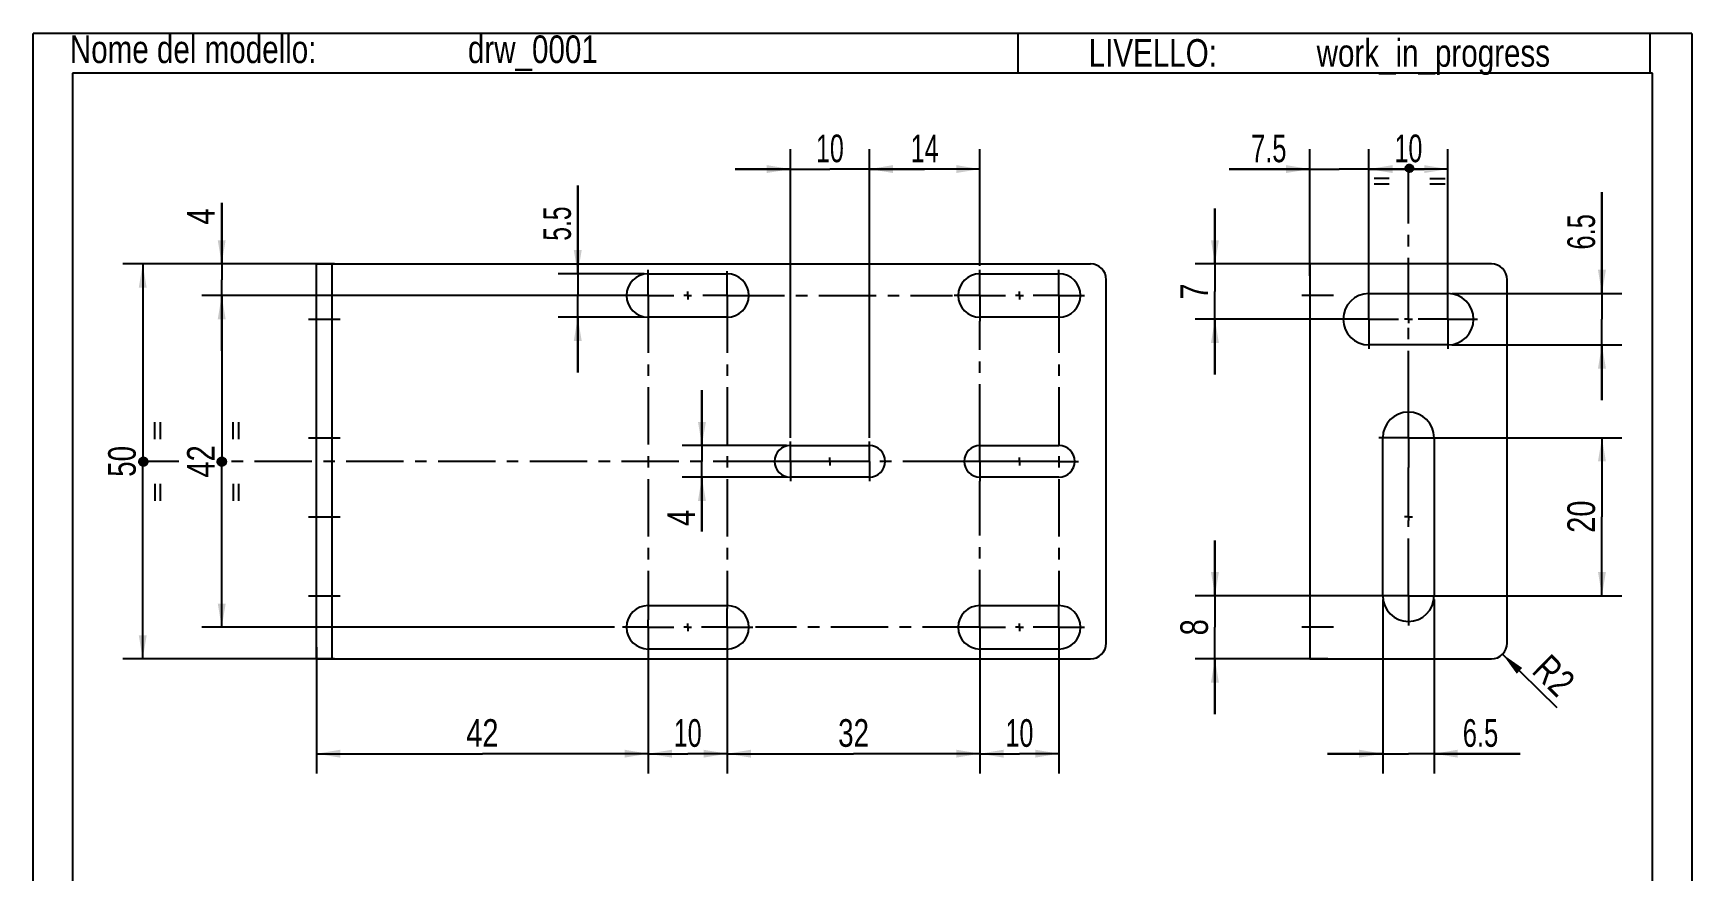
# Model space of a CAD drawing. Header units: millimetres. Extents: x 0 to 210, y 0 to 297.
# Drawn here: x 0 to 210, y 191 to 297 of the extents above; entities that cross this region are included whole.
import ezdxf
from ezdxf.enums import TextEntityAlignment as Align

# ---------------------------------------------------------------- set-up
doc = ezdxf.new("R2010")
doc.units = ezdxf.units.MM
doc.header["$LTSCALE"] = 19.36
doc.linetypes.add('CENTER', pattern=[0.6, 0.375, -0.075, 0.075, -0.075])
doc.layers.get('0').update_dxf_attribs({"linetype": 'CONTINUOUS'})
for name, color, linetype in [('02___PRT_ALL_AXES', 7, 'CONTINUOUS'), ('1__DRAFT_DIMS', 7, 'CONTINUOUS'), ('2_ALL_NOTES', 7, 'CONTINUOUS'), ('3_ALL_SYMBOLS', 7, 'CONTINUOUS')]:
    doc.layers.add(name, color=color, linetype=linetype)
doc.styles.get("Standard").update_dxf_attribs({"font": 'txt', "width": 0.8})
doc.styles.add('TEXTSTYLE_4', font='txt', dxfattribs={"width": 0.8})
doc.dimstyles.new('DIMSTYLE_1', dxfattribs={"dimtxt": 3.5, "dimasz": 3, "dimexe": 2.5, "dimexo": 0.5, "dimgap": 0.875, "dimtad": 1, "dimdec": 3, "dimdsep": 46, "dimtxsty": 'STANDARD', "dimblk": '_FILLED', "dimblk1": '_FILLED', "dimblk2": '_FILLED', "dimcen": 0.09, "dimclrt": 2, "dimadec": 3, "dimazin": 2, "dimtp": 0.2, "dimtm": 0.2, "dimtfac": 1, "dimtdec": 3, "dimtofl": 0, "dimtmove": 0, "dimatfit": 3, "dimldrblk": '_FILLED', "dimfxl": 1, "dimtolj": 1, "dimarcsym": 0})
doc.dimstyles.new('DIMSTYLE_2', dxfattribs={"dimtxt": 3.5, "dimasz": 3, "dimexe": 2.5, "dimexo": 0.5, "dimgap": 0.875, "dimtad": 1, "dimdec": 3, "dimdsep": 46, "dimtxsty": 'STANDARD', "dimblk": '_FILLED', "dimblk1": '_FILLED', "dimblk2": '_FILLED', "dimcen": 0.09, "dimclrt": 2, "dimadec": 3, "dimazin": 2, "dimtp": 0.3, "dimtm": 0.3, "dimtfac": 1, "dimtdec": 3, "dimtofl": 0, "dimtmove": 0, "dimatfit": 3, "dimldrblk": '_FILLED', "dimfxl": 1, "dimtolj": 1, "dimarcsym": 0})
doc.dimstyles.new('DIMSTYLE_3', dxfattribs={"dimtxt": 3.5, "dimasz": 3, "dimexe": 2.5, "dimexo": 0.5, "dimgap": 0.875, "dimtad": 1, "dimdec": 3, "dimdsep": 46, "dimtxsty": 'STANDARD', "dimblk": '_FILLED', "dimblk1": '_FILLED', "dimblk2": '_FILLED', "dimcen": 0.09, "dimclrt": 2, "dimadec": 3, "dimazin": 2, "dimtp": 0.1, "dimtm": 0.1, "dimtfac": 1, "dimtdec": 3, "dimtofl": 0, "dimtmove": 0, "dimatfit": 3, "dimldrblk": '_FILLED', "dimfxl": 1, "dimtolj": 1, "dimarcsym": 0})
doc.dimstyles.new('DIMSTYLE_4', dxfattribs={"dimtxt": 3.5, "dimasz": 3, "dimexe": 2.5, "dimexo": 0.5, "dimgap": 0.875, "dimtad": 1, "dimdec": 3, "dimdsep": 46, "dimtxsty": 'STANDARD', "dimblk": '_FILLED', "dimblk1": '_FILLED', "dimblk2": '_FILLED', "dimcen": 0.09, "dimclrt": 2, "dimadec": 3, "dimazin": 2, "dimtp": 0.1, "dimtm": 0.1, "dimtfac": 1, "dimtdec": 3, "dimtofl": 0, "dimtmove": 0, "dimatfit": 3, "dimldrblk": '_FILLED', "dimfxl": 1, "dimtolj": 1, "dimarcsym": 0})

# ---------------------------------------------------------------- blocks, each defined once
blk = doc.blocks.new('_FILLED')
at = {"color": 0, "linetype": 'ByBlock'}
blk.add_solid([(0, 0), (-1, 0.167), (-1, -0.167)], dxfattribs=at)
blk = doc.blocks.new('*D4')
at = {"layer": '1__DRAFT_DIMS', "color": 3, "linetype": 'Continuous', "transparency": 16777216}
for p, q in [((161.62, 266.34), (161.62, 282.34)), ((169.12, 263.5), (169.12, 282.34)), ((161.62, 279.84), (151.43, 279.84)), ((151.43, 279.84), (165.37, 279.84)), ((176.12, 279.84), (165.37, 279.84)), ((169.12, 279.84), (176.12, 279.84))]:
    blk.add_line(p, q, dxfattribs=at)
at = {"layer": '1__DRAFT_DIMS', "color": 3, "linetype": 'Continuous', "transparency": 16777216, "xscale": 3, "yscale": 3, "zscale": 3}
blk.add_blockref('_FILLED', (161.62, 279.84), dxfattribs=at)
at = {"layer": '1__DRAFT_DIMS', "color": 3, "linetype": 'Continuous', "transparency": 16777216, "xscale": 3, "yscale": 3, "zscale": 3, "rotation": 180}
blk.add_blockref('_FILLED', (169.12, 279.84), dxfattribs=at)
at = {"layer": '1__DRAFT_DIMS', "color": 2, "linetype": 'Continuous', "transparency": 16777216, "width": 0.690476}
blk.add_text('7.5', height=3.5, dxfattribs=at).set_placement((158.68, 280.71), align=Align.RIGHT)
blk = doc.blocks.new('*D5')
at = {"layer": '1__DRAFT_DIMS', "color": 3, "linetype": 'Continuous', "transparency": 16777216}
for p, q in [((169.12, 262.46), (169.12, 282.34)), ((179.12, 262.49), (179.12, 282.34)), ((169.12, 279.84), (174.12, 279.84)), ((179.12, 279.84), (174.12, 279.84))]:
    blk.add_line(p, q, dxfattribs=at)
at = {"layer": '1__DRAFT_DIMS', "color": 3, "linetype": 'Continuous', "transparency": 16777216, "xscale": 3, "yscale": 3, "zscale": 3, "rotation": 180}
blk.add_blockref('_FILLED', (169.12, 279.84), dxfattribs=at)
at = {"layer": '1__DRAFT_DIMS', "color": 3, "linetype": 'Continuous', "transparency": 16777216, "xscale": 3, "yscale": 3, "zscale": 3}
blk.add_blockref('_FILLED', (179.12, 279.84), dxfattribs=at)
at = {"layer": '1__DRAFT_DIMS', "color": 2, "linetype": 'Continuous', "transparency": 16777216, "width": 0.678571}
blk.add_text('10', height=3.5, dxfattribs=at).set_placement((174.12, 280.71), align=Align.CENTER)
blk = doc.blocks.new('*D6')
at = {"layer": '1__DRAFT_DIMS', "color": 3, "linetype": 'Continuous', "transparency": 16777216}
for p, q in [((198.62, 264.09), (198.62, 276.9)), ((198.62, 276.9), (198.62, 260.84)), ((179.62, 264.09), (201.12, 264.09)), ((198.62, 250.59), (198.62, 260.84)), ((179.62, 257.59), (201.12, 257.59)), ((198.62, 257.59), (198.62, 250.59))]:
    blk.add_line(p, q, dxfattribs=at)
at = {"layer": '1__DRAFT_DIMS', "color": 3, "linetype": 'Continuous', "transparency": 16777216, "xscale": 3, "yscale": 3, "zscale": 3}
for p, rotation in [((198.62, 264.09), 270), ((198.62, 257.59), 90)]:
    blk.add_blockref('_FILLED', p, dxfattribs=dict(at, rotation=rotation))
at = {"layer": '1__DRAFT_DIMS', "color": 2, "linetype": 'Continuous', "transparency": 16777216, "width": 0.690476}
blk.add_text('6.5', height=3.5, rotation=90, dxfattribs=at).set_placement((197.74, 269.65))
blk = doc.blocks.new('*D7')
at = {"layer": '1__DRAFT_DIMS', "color": 3, "linetype": 'Continuous', "transparency": 16777216}
for p, q in [((176.52, 245.84), (201.12, 245.84)), ((198.62, 245.84), (198.62, 235.84)), ((198.62, 225.84), (198.62, 235.84)), ((175.36, 225.84), (201.12, 225.84))]:
    blk.add_line(p, q, dxfattribs=at)
at = {"layer": '1__DRAFT_DIMS', "color": 3, "linetype": 'Continuous', "transparency": 16777216, "xscale": 3, "yscale": 3, "zscale": 3}
for p, rotation in [((198.62, 245.84), 90), ((198.62, 225.84), 270)]:
    blk.add_blockref('_FILLED', p, dxfattribs=dict(at, rotation=rotation))
at = {"layer": '1__DRAFT_DIMS', "color": 2, "linetype": 'Continuous', "transparency": 16777216, "width": 0.785714}
blk.add_text('20', height=3.5, rotation=90, dxfattribs=at).set_placement((197.74, 235.84), align=Align.CENTER)
blk = doc.blocks.new('*D8')
at = {"layer": '1__DRAFT_DIMS', "color": 3, "linetype": 'Continuous', "transparency": 16777216}
for p, q in [((149.62, 267.84), (149.62, 274.84)), ((149.62, 274.84), (149.62, 264.34)), ((163.92, 267.84), (147.12, 267.84)), ((149.62, 253.84), (149.62, 264.34)), ((166.24, 260.84), (147.12, 260.84)), ((149.62, 260.84), (149.62, 253.84))]:
    blk.add_line(p, q, dxfattribs=at)
at = {"layer": '1__DRAFT_DIMS', "color": 3, "linetype": 'Continuous', "transparency": 16777216, "xscale": 3, "yscale": 3, "zscale": 3}
for p, rotation in [((149.62, 267.84), 270), ((149.62, 260.84), 90)]:
    blk.add_blockref('_FILLED', p, dxfattribs=dict(at, rotation=rotation))
at = {"layer": '1__DRAFT_DIMS', "color": 2, "linetype": 'Continuous', "transparency": 16777216, "width": 0.785714}
blk.add_text('7', height=3.5, rotation=90, dxfattribs=at).set_placement((148.74, 264.34), align=Align.CENTER)
blk = doc.blocks.new('*D9')
at = {"layer": '1__DRAFT_DIMS', "color": 3, "linetype": 'Continuous', "transparency": 16777216}
for p, q in [((149.62, 225.84), (149.62, 232.84)), ((149.62, 232.84), (149.62, 221.84)), ((171.53, 225.84), (147.12, 225.84)), ((149.62, 210.84), (149.62, 221.84)), ((163.92, 217.84), (147.12, 217.84)), ((149.62, 217.84), (149.62, 210.84))]:
    blk.add_line(p, q, dxfattribs=at)
at = {"layer": '1__DRAFT_DIMS', "color": 3, "linetype": 'Continuous', "transparency": 16777216, "xscale": 3, "yscale": 3, "zscale": 3}
for p, rotation in [((149.62, 225.84), 270), ((149.62, 217.84), 90)]:
    blk.add_blockref('_FILLED', p, dxfattribs=dict(at, rotation=rotation))
at = {"layer": '1__DRAFT_DIMS', "color": 2, "linetype": 'Continuous', "transparency": 16777216, "width": 0.785714}
blk.add_text('8', height=3.5, rotation=90, dxfattribs=at).set_placement((148.74, 221.84), align=Align.CENTER)
blk = doc.blocks.new('*D10')
at = {"layer": '1__DRAFT_DIMS', "color": 3, "linetype": 'Continuous', "transparency": 16777216}
blk.add_line((186.04, 218.43), (192.9, 211.69), dxfattribs=at)
at = {"layer": '1__DRAFT_DIMS', "color": 3, "linetype": 'Continuous', "transparency": 16777216, "xscale": 3, "yscale": 3, "zscale": 3, "rotation": 135.4766713042}
blk.add_blockref('_FILLED', (186.04, 218.43), dxfattribs=at)
at = {"layer": '1__DRAFT_DIMS', "color": 2, "linetype": 'Continuous', "transparency": 16777216, "width": 0.785714}
for s, p in [('R', (189.59, 216.17)), ('2', (191.55, 214.24))]:
    blk.add_text(s, height=3.5, rotation=-44.5233, dxfattribs=at).set_placement(p)
blk = doc.blocks.new('*D11')
at = {"layer": '1__DRAFT_DIMS', "color": 3, "linetype": 'Continuous', "transparency": 16777216}
for p, q in [((170.87, 225.34), (170.87, 203.34)), ((177.37, 225.34), (177.37, 203.34)), ((170.87, 205.84), (163.87, 205.84)), ((163.87, 205.84), (174.12, 205.84)), ((188.25, 205.84), (174.12, 205.84)), ((177.37, 205.84), (188.25, 205.84))]:
    blk.add_line(p, q, dxfattribs=at)
at = {"layer": '1__DRAFT_DIMS', "color": 3, "linetype": 'Continuous', "transparency": 16777216, "xscale": 3, "yscale": 3, "zscale": 3}
blk.add_blockref('_FILLED', (170.87, 205.84), dxfattribs=at)
at = {"layer": '1__DRAFT_DIMS', "color": 3, "linetype": 'Continuous', "transparency": 16777216, "xscale": 3, "yscale": 3, "zscale": 3, "rotation": 180}
blk.add_blockref('_FILLED', (177.37, 205.84), dxfattribs=at)
at = {"layer": '1__DRAFT_DIMS', "color": 2, "linetype": 'Continuous', "transparency": 16777216, "width": 0.690476}
blk.add_text('6.5', height=3.5, dxfattribs=at).set_placement((181, 206.71))
blk = doc.blocks.new('*D12')
at = {"layer": '1__DRAFT_DIMS', "color": 3, "linetype": 'Continuous', "transparency": 16777216}
for p, q in [((38.17, 267.84), (11.37, 267.84)), ((13.87, 267.84), (13.87, 242.84)), ((13.87, 217.84), (13.87, 242.84)), ((38.17, 217.84), (11.37, 217.84))]:
    blk.add_line(p, q, dxfattribs=at)
at = {"layer": '1__DRAFT_DIMS', "color": 3, "linetype": 'Continuous', "transparency": 16777216, "xscale": 3, "yscale": 3, "zscale": 3}
for p, rotation in [((13.87, 267.84), 90), ((13.87, 217.84), 270)]:
    blk.add_blockref('_FILLED', p, dxfattribs=dict(at, rotation=rotation))
at = {"layer": '1__DRAFT_DIMS', "color": 2, "linetype": 'Continuous', "transparency": 16777216, "width": 0.75}
blk.add_text('50', height=3.5, rotation=90, dxfattribs=at).set_placement((12.99, 242.84), align=Align.CENTER)
blk = doc.blocks.new('*D13')
at = {"layer": '1__DRAFT_DIMS', "color": 3, "linetype": 'Continuous', "transparency": 16777216}
for p, q in [((73.23, 263.84), (21.37, 263.84)), ((23.87, 263.84), (23.87, 242.84)), ((23.87, 221.84), (23.87, 242.84)), ((73.59, 221.84), (21.37, 221.84))]:
    blk.add_line(p, q, dxfattribs=at)
at = {"layer": '1__DRAFT_DIMS', "color": 3, "linetype": 'Continuous', "transparency": 16777216, "xscale": 3, "yscale": 3, "zscale": 3}
for p, rotation in [((23.87, 263.84), 90), ((23.87, 221.84), 270)]:
    blk.add_blockref('_FILLED', p, dxfattribs=dict(at, rotation=rotation))
at = {"layer": '1__DRAFT_DIMS', "color": 2, "linetype": 'Continuous', "transparency": 16777216, "width": 0.785714}
blk.add_text('42', height=3.5, rotation=90, dxfattribs=at).set_placement((22.99, 242.84), align=Align.CENTER)
blk = doc.blocks.new('*D14')
at = {"layer": '1__DRAFT_DIMS', "color": 3, "linetype": 'Continuous', "transparency": 16777216}
for p, q in [((23.87, 267.84), (23.87, 275.56)), ((23.87, 275.56), (23.87, 265.84)), ((38.17, 267.84), (21.37, 267.84)), ((23.87, 256.84), (23.87, 265.84)), ((75.63, 263.84), (21.37, 263.84)), ((23.87, 263.84), (23.87, 256.84))]:
    blk.add_line(p, q, dxfattribs=at)
at = {"layer": '1__DRAFT_DIMS', "color": 3, "linetype": 'Continuous', "transparency": 16777216, "xscale": 3, "yscale": 3, "zscale": 3}
for p, rotation in [((23.87, 267.84), 270), ((23.87, 263.84), 90)]:
    blk.add_blockref('_FILLED', p, dxfattribs=dict(at, rotation=rotation))
at = {"layer": '1__DRAFT_DIMS', "color": 2, "linetype": 'Continuous', "transparency": 16777216, "width": 0.785714}
blk.add_text('4', height=3.5, rotation=90, dxfattribs=at).set_placement((22.99, 272.81))
blk = doc.blocks.new('*D15')
at = {"layer": '1__DRAFT_DIMS', "color": 3, "linetype": 'Continuous', "transparency": 16777216}
for p, q in [((35.87, 219.34), (35.87, 203.34)), ((77.87, 217.38), (77.87, 203.34)), ((35.87, 205.84), (56.87, 205.84)), ((77.87, 205.84), (56.87, 205.84))]:
    blk.add_line(p, q, dxfattribs=at)
at = {"layer": '1__DRAFT_DIMS', "color": 3, "linetype": 'Continuous', "transparency": 16777216, "xscale": 3, "yscale": 3, "zscale": 3, "rotation": 180}
blk.add_blockref('_FILLED', (35.87, 205.84), dxfattribs=at)
at = {"layer": '1__DRAFT_DIMS', "color": 3, "linetype": 'Continuous', "transparency": 16777216, "xscale": 3, "yscale": 3, "zscale": 3}
blk.add_blockref('_FILLED', (77.87, 205.84), dxfattribs=at)
at = {"layer": '1__DRAFT_DIMS', "color": 2, "linetype": 'Continuous', "transparency": 16777216, "width": 0.785714}
blk.add_text('42', height=3.5, dxfattribs=at).set_placement((56.87, 206.71), align=Align.CENTER)
blk = doc.blocks.new('*D16')
at = {"layer": '1__DRAFT_DIMS', "color": 3, "linetype": 'Continuous', "transparency": 16777216}
for p, q in [((77.87, 220.04), (77.87, 203.34)), ((87.87, 220), (87.87, 203.34)), ((77.87, 205.84), (82.87, 205.84)), ((87.87, 205.84), (82.87, 205.84))]:
    blk.add_line(p, q, dxfattribs=at)
at = {"layer": '1__DRAFT_DIMS', "color": 3, "linetype": 'Continuous', "transparency": 16777216, "xscale": 3, "yscale": 3, "zscale": 3, "rotation": 180}
blk.add_blockref('_FILLED', (77.87, 205.84), dxfattribs=at)
at = {"layer": '1__DRAFT_DIMS', "color": 3, "linetype": 'Continuous', "transparency": 16777216, "xscale": 3, "yscale": 3, "zscale": 3}
blk.add_blockref('_FILLED', (87.87, 205.84), dxfattribs=at)
at = {"layer": '1__DRAFT_DIMS', "color": 2, "linetype": 'Continuous', "transparency": 16777216, "width": 0.678571}
blk.add_text('10', height=3.5, dxfattribs=at).set_placement((82.87, 206.71), align=Align.CENTER)
blk = doc.blocks.new('*D17')
at = {"layer": '1__DRAFT_DIMS', "color": 3, "linetype": 'Continuous', "transparency": 16777216}
for p, q in [((87.87, 220.45), (87.87, 203.34)), ((119.87, 219.6), (119.87, 203.34)), ((87.87, 205.84), (103.87, 205.84)), ((119.87, 205.84), (103.87, 205.84))]:
    blk.add_line(p, q, dxfattribs=at)
at = {"layer": '1__DRAFT_DIMS', "color": 3, "linetype": 'Continuous', "transparency": 16777216, "xscale": 3, "yscale": 3, "zscale": 3, "rotation": 180}
blk.add_blockref('_FILLED', (87.87, 205.84), dxfattribs=at)
at = {"layer": '1__DRAFT_DIMS', "color": 3, "linetype": 'Continuous', "transparency": 16777216, "xscale": 3, "yscale": 3, "zscale": 3}
blk.add_blockref('_FILLED', (119.87, 205.84), dxfattribs=at)
at = {"layer": '1__DRAFT_DIMS', "color": 2, "linetype": 'Continuous', "transparency": 16777216, "width": 0.75}
blk.add_text('32', height=3.5, dxfattribs=at).set_placement((103.87, 206.71), align=Align.CENTER)
blk = doc.blocks.new('*D18')
at = {"layer": '1__DRAFT_DIMS', "color": 3, "linetype": 'Continuous', "transparency": 16777216}
for p, q in [((119.87, 220.26), (119.87, 203.34)), ((129.87, 219.63), (129.87, 203.34)), ((119.87, 205.84), (124.87, 205.84)), ((129.87, 205.84), (124.87, 205.84))]:
    blk.add_line(p, q, dxfattribs=at)
at = {"layer": '1__DRAFT_DIMS', "color": 3, "linetype": 'Continuous', "transparency": 16777216, "xscale": 3, "yscale": 3, "zscale": 3, "rotation": 180}
blk.add_blockref('_FILLED', (119.87, 205.84), dxfattribs=at)
at = {"layer": '1__DRAFT_DIMS', "color": 3, "linetype": 'Continuous', "transparency": 16777216, "xscale": 3, "yscale": 3, "zscale": 3}
blk.add_blockref('_FILLED', (129.87, 205.84), dxfattribs=at)
at = {"layer": '1__DRAFT_DIMS', "color": 2, "linetype": 'Continuous', "transparency": 16777216, "width": 0.678571}
blk.add_text('10', height=3.5, dxfattribs=at).set_placement((124.87, 206.71), align=Align.CENTER)
blk = doc.blocks.new('*D19')
at = {"layer": '1__DRAFT_DIMS', "color": 3, "linetype": 'Continuous', "transparency": 16777216}
for p, q in [((68.95, 266.59), (68.95, 277.77)), ((68.95, 277.77), (68.95, 263.84)), ((77.37, 266.59), (66.45, 266.59)), ((68.95, 254.09), (68.95, 263.84)), ((77.37, 261.09), (66.45, 261.09)), ((68.95, 261.09), (68.95, 254.09))]:
    blk.add_line(p, q, dxfattribs=at)
at = {"layer": '1__DRAFT_DIMS', "color": 3, "linetype": 'Continuous', "transparency": 16777216, "xscale": 3, "yscale": 3, "zscale": 3}
for p, rotation in [((68.95, 266.59), 270), ((68.95, 261.09), 90)]:
    blk.add_blockref('_FILLED', p, dxfattribs=dict(at, rotation=rotation))
at = {"layer": '1__DRAFT_DIMS', "color": 2, "linetype": 'Continuous', "transparency": 16777216, "width": 0.666667}
blk.add_text('5.5', height=3.5, rotation=90, dxfattribs=at).set_placement((68.08, 270.77))
blk = doc.blocks.new('*D20')
at = {"layer": '1__DRAFT_DIMS', "color": 3, "linetype": 'Continuous', "transparency": 16777216}
for p, q in [((105.87, 245.84), (105.87, 282.34)), ((119.87, 267.59), (119.87, 282.34)), ((105.87, 279.84), (112.87, 279.84)), ((119.87, 279.84), (112.87, 279.84))]:
    blk.add_line(p, q, dxfattribs=at)
at = {"layer": '1__DRAFT_DIMS', "color": 3, "linetype": 'Continuous', "transparency": 16777216, "xscale": 3, "yscale": 3, "zscale": 3, "rotation": 180}
blk.add_blockref('_FILLED', (105.87, 279.84), dxfattribs=at)
at = {"layer": '1__DRAFT_DIMS', "color": 3, "linetype": 'Continuous', "transparency": 16777216, "xscale": 3, "yscale": 3, "zscale": 3}
blk.add_blockref('_FILLED', (119.87, 279.84), dxfattribs=at)
at = {"layer": '1__DRAFT_DIMS', "color": 2, "linetype": 'Continuous', "transparency": 16777216, "width": 0.678571}
blk.add_text('14', height=3.5, dxfattribs=at).set_placement((112.87, 280.71), align=Align.CENTER)
blk = doc.blocks.new('*D21')
at = {"layer": '1__DRAFT_DIMS', "color": 3, "linetype": 'Continuous', "transparency": 16777216}
for p, q in [((95.87, 245.84), (95.87, 282.34)), ((105.87, 245.84), (105.87, 282.34)), ((95.87, 279.84), (88.87, 279.84)), ((88.87, 279.84), (100.87, 279.84)), ((112.87, 279.84), (100.87, 279.84)), ((105.87, 279.84), (112.87, 279.84))]:
    blk.add_line(p, q, dxfattribs=at)
at = {"layer": '1__DRAFT_DIMS', "color": 3, "linetype": 'Continuous', "transparency": 16777216, "xscale": 3, "yscale": 3, "zscale": 3}
blk.add_blockref('_FILLED', (95.87, 279.84), dxfattribs=at)
at = {"layer": '1__DRAFT_DIMS', "color": 3, "linetype": 'Continuous', "transparency": 16777216, "xscale": 3, "yscale": 3, "zscale": 3, "rotation": 180}
blk.add_blockref('_FILLED', (105.87, 279.84), dxfattribs=at)
at = {"layer": '1__DRAFT_DIMS', "color": 2, "linetype": 'Continuous', "transparency": 16777216, "width": 0.678571}
blk.add_text('10', height=3.5, dxfattribs=at).set_placement((100.87, 280.71), align=Align.CENTER)
blk = doc.blocks.new('*D22')
at = {"layer": '1__DRAFT_DIMS', "color": 3, "linetype": 'Continuous', "transparency": 16777216}
for p, q in [((84.67, 244.84), (84.67, 251.84)), ((84.67, 251.84), (84.67, 242.84)), ((95.37, 244.84), (82.17, 244.84)), ((84.67, 233.96), (84.67, 242.84)), ((95.37, 240.84), (82.17, 240.84)), ((84.67, 240.84), (84.67, 233.96))]:
    blk.add_line(p, q, dxfattribs=at)
at = {"layer": '1__DRAFT_DIMS', "color": 3, "linetype": 'Continuous', "transparency": 16777216, "xscale": 3, "yscale": 3, "zscale": 3}
for p, rotation in [((84.67, 244.84), 270), ((84.67, 240.84), 90)]:
    blk.add_blockref('_FILLED', p, dxfattribs=dict(at, rotation=rotation))
at = {"layer": '1__DRAFT_DIMS', "color": 2, "linetype": 'Continuous', "transparency": 16777216, "width": 0.785714}
blk.add_text('4', height=3.5, rotation=90, dxfattribs=at).set_placement((83.8, 236.71), align=Align.RIGHT)
blk = doc.blocks.new('*T36')
at = {"color": 3, "linetype": 'Continuous'}
for p, q in [((0, 0), (80, 0)), ((0, 0), (0, -5)), ((80, 0), (80, -5)), ((0, -5), (80, -5))]:
    blk.add_line(p, q, dxfattribs=at)
at = {"layer": '2_ALL_NOTES', "color": 2, "linetype": 'Continuous', "style": 'TEXTSTYLE_4', "width": 0.8}
for s, p in [('LIVELLO: ', (17.6, -4.25)), ('work_in_progress', (52.6, -4.25))]:
    blk.add_text(s, height=3.5, dxfattribs=at).set_placement(p, align=Align.CENTER)
blk = doc.blocks.new('UGUALE-UGUALE_BL2', base_point=(14.76, 242.83))
at = {"layer": '3_ALL_SYMBOLS', "linetype": 'Continuous'}
blk.add_hatch(color=3, dxfattribs=at).paths.add_polyline_path([(13.95, 243.33), (14.03, 243.33), (14.11, 243.31), (14.18, 243.28), (14.25, 243.24), (14.31, 243.19), (14.37, 243.13), (14.41, 243.06), (14.45, 242.99), (14.47, 242.92), (14.48, 242.84), (14.48, 242.76), (14.47, 242.68), (14.44, 242.6), (14.41, 242.53), (14.36, 242.46), (14.31, 242.41), (14.24, 242.36), (14.17, 242.32), (14.1, 242.29), (14.02, 242.27), (13.94, 242.27), (13.86, 242.28), (13.78, 242.29), (13.71, 242.33), (13.64, 242.37), (13.58, 242.42), (13.53, 242.48), (13.48, 242.55), (13.45, 242.62), (13.43, 242.7), (13.42, 242.77), (13.42, 242.85), (13.44, 242.93), (13.46, 243.01), (13.5, 243.08), (13.54, 243.14), (13.6, 243.2), (13.66, 243.25), (13.74, 243.29), (13.81, 243.31), (13.89, 243.33)])
at = {"layer": '3_ALL_SYMBOLS', "color": 3, "linetype": 'Continuous'}
for p, q in [((15.39, 245.67), (15.39, 247.8)), ((16.1, 245.67), (16.1, 247.8)), ((15.39, 239.99), (15.39, 237.86)), ((16.1, 237.86), (16.1, 239.99))]:
    blk.add_line(p, q, dxfattribs=at)
blk.add_lwpolyline([(13.95, 243.33), (14.03, 243.33), (14.11, 243.31), (14.18, 243.28), (14.25, 243.24), (14.31, 243.19), (14.37, 243.13), (14.41, 243.06), (14.45, 242.99), (14.47, 242.92), (14.48, 242.84), (14.48, 242.76), (14.47, 242.68), (14.44, 242.6), (14.41, 242.53), (14.36, 242.46), (14.31, 242.41), (14.24, 242.36), (14.17, 242.32), (14.1, 242.29), (14.02, 242.27), (13.94, 242.27), (13.86, 242.28), (13.78, 242.29), (13.71, 242.33), (13.64, 242.37), (13.58, 242.42), (13.53, 242.48), (13.48, 242.55), (13.45, 242.62), (13.43, 242.7), (13.42, 242.77), (13.42, 242.85), (13.44, 242.93), (13.46, 243.01), (13.5, 243.08), (13.54, 243.14), (13.6, 243.2), (13.66, 243.25), (13.74, 243.29), (13.81, 243.31), (13.89, 243.33), (13.95, 243.33)], dxfattribs=at)
blk.add_circle((13.95, 242.8), 0.532, dxfattribs=at)
blk = doc.blocks.new('UGUALE-UGUALE_BL3', base_point=(24.7, 242.83))
at = {"linetype": 'Continuous'}
blk.add_hatch(color=3, dxfattribs=at).paths.add_polyline_path([(23.89, 243.33), (23.97, 243.33), (24.04, 243.31), (24.12, 243.28), (24.19, 243.24), (24.25, 243.19), (24.3, 243.13), (24.35, 243.06), (24.38, 242.99), (24.41, 242.92), (24.42, 242.84), (24.42, 242.76), (24.4, 242.68), (24.38, 242.6), (24.34, 242.53), (24.3, 242.46), (24.24, 242.41), (24.18, 242.36), (24.11, 242.32), (24.03, 242.29), (23.96, 242.27), (23.88, 242.27), (23.8, 242.28), (23.72, 242.29), (23.65, 242.33), (23.58, 242.37), (23.52, 242.42), (23.46, 242.48), (23.42, 242.55), (23.39, 242.62), (23.36, 242.7), (23.35, 242.77), (23.36, 242.85), (23.37, 242.93), (23.4, 243.01), (23.43, 243.08), (23.48, 243.14), (23.54, 243.2), (23.6, 243.25), (23.67, 243.29), (23.75, 243.31), (23.82, 243.33)])
at = {"color": 3, "linetype": 'Continuous'}
for p, q in [((25.33, 245.67), (25.33, 247.8)), ((26.04, 245.67), (26.04, 247.8)), ((25.33, 239.99), (25.33, 237.86)), ((26.04, 237.86), (26.04, 239.99))]:
    blk.add_line(p, q, dxfattribs=at)
blk.add_lwpolyline([(23.89, 243.33), (23.97, 243.33), (24.04, 243.31), (24.12, 243.28), (24.19, 243.24), (24.25, 243.19), (24.3, 243.13), (24.35, 243.06), (24.38, 242.99), (24.41, 242.92), (24.42, 242.84), (24.42, 242.76), (24.4, 242.68), (24.38, 242.6), (24.34, 242.53), (24.3, 242.46), (24.24, 242.41), (24.18, 242.36), (24.11, 242.32), (24.03, 242.29), (23.96, 242.27), (23.88, 242.27), (23.8, 242.28), (23.72, 242.29), (23.65, 242.33), (23.58, 242.37), (23.52, 242.42), (23.46, 242.48), (23.42, 242.55), (23.39, 242.62), (23.36, 242.7), (23.35, 242.77), (23.36, 242.85), (23.37, 242.93), (23.4, 243.01), (23.43, 243.08), (23.48, 243.14), (23.54, 243.2), (23.6, 243.25), (23.67, 243.29), (23.75, 243.31), (23.82, 243.33), (23.89, 243.33)], dxfattribs=at)
blk.add_circle((23.89, 242.8), 0.532, dxfattribs=at)
blk = doc.blocks.new('UGUALE-UGUALE_BL4', base_point=(174.26, 279.2))
at = {"layer": '3_ALL_SYMBOLS', "linetype": 'Continuous'}
blk.add_hatch(color=3, dxfattribs=at).paths.add_polyline_path([(174.72, 279.94), (174.71, 279.86), (174.7, 279.79), (174.67, 279.73), (174.63, 279.66), (174.59, 279.61), (174.53, 279.56), (174.47, 279.52), (174.41, 279.49), (174.34, 279.47), (174.27, 279.46), (174.19, 279.46), (174.12, 279.47), (174.05, 279.49), (173.99, 279.52), (173.93, 279.56), (173.88, 279.61), (173.83, 279.67), (173.8, 279.73), (173.77, 279.8), (173.76, 279.87), (173.75, 279.94), (173.76, 280.02), (173.78, 280.09), (173.8, 280.15), (173.84, 280.22), (173.89, 280.27), (173.94, 280.32), (174, 280.36), (174.07, 280.39), (174.14, 280.41), (174.21, 280.42), (174.28, 280.42), (174.36, 280.4), (174.42, 280.38), (174.49, 280.35), (174.55, 280.3), (174.6, 280.25), (174.64, 280.2), (174.68, 280.13), (174.7, 280.06), (174.71, 279.99)])
at = {"layer": '3_ALL_SYMBOLS', "color": 3, "linetype": 'Continuous'}
for p, q in [((171.69, 278.63), (169.76, 278.63)), ((169.76, 277.99), (171.69, 277.99)), ((176.83, 278.63), (178.76, 278.63)), ((176.83, 277.99), (178.76, 277.99))]:
    blk.add_line(p, q, dxfattribs=at)
blk.add_lwpolyline([(174.72, 279.94), (174.71, 279.86), (174.7, 279.79), (174.67, 279.73), (174.63, 279.66), (174.59, 279.61), (174.53, 279.56), (174.47, 279.52), (174.41, 279.49), (174.34, 279.47), (174.27, 279.46), (174.19, 279.46), (174.12, 279.47), (174.05, 279.49), (173.99, 279.52), (173.93, 279.56), (173.88, 279.61), (173.83, 279.67), (173.8, 279.73), (173.77, 279.8), (173.76, 279.87), (173.75, 279.94), (173.76, 280.02), (173.78, 280.09), (173.8, 280.15), (173.84, 280.22), (173.89, 280.27), (173.94, 280.32), (174, 280.36), (174.07, 280.39), (174.14, 280.41), (174.21, 280.42), (174.28, 280.42), (174.36, 280.4), (174.42, 280.38), (174.49, 280.35), (174.55, 280.3), (174.6, 280.25), (174.64, 280.2), (174.68, 280.13), (174.7, 280.06), (174.71, 279.99), (174.72, 279.94)], dxfattribs=at)
blk.add_circle((174.24, 279.94), 0.482, dxfattribs=at)

msp = doc.modelspace()

# ---------------------------------------------------------------- linework, layer by layer
at = {"color": 4, "linetype": 'Continuous'}
for p, q in [((0, 0), (0, 297)), ((210, 297), (0, 297)), ((210, 297), (210, 0))]:
    msp.add_line(p, q, dxfattribs=at)
at = {"color": 7, "linetype": 'Continuous'}
for p, q in [((5, 292), (5, 5)), ((205, 292), (5, 292)), ((205, 5), (205, 292)), ((35.8655, 217.8363), (35.8655, 267.8363)), ((35.8655, 267.8363), (133.8655, 267.8363)), ((37.8655, 217.8363), (37.8655, 267.8363)), ((161.6165, 267.8363), (161.6165, 217.8363)), ((184.6165, 267.8363), (161.6165, 267.8363)), ((135.8655, 219.8363), (135.8655, 265.8363)), ((186.6165, 219.8363), (186.6165, 265.8363)), ((35.8655, 217.8363), (133.8655, 217.8363)), ((161.6165, 217.8363), (184.6165, 217.8363))]:
    msp.add_line(p, q, dxfattribs=at)
for centre, start, end in [((133.8655, 265.8363), 0, 90), ((184.6165, 265.8363), 0, 90), ((133.8655, 219.8363), 270, 360), ((184.6165, 219.8363), 270, 360)]:
    msp.add_arc(centre, 2, start, end, dxfattribs=at)
at = {"layer": '02___PRT_ALL_AXES', "color": 4, "linetype": 'CENTER'}
for p, q in [((174.1165, 261.3364), (174.1165, 279.8363)), ((77.8655, 263.8363), (77.8655, 267.0863)), ((87.8655, 263.8363), (87.8655, 266.9074)), ((119.8655, 263.8363), (119.8655, 267.0863)), ((129.8655, 263.8363), (129.8655, 267.0863)), ((77.8655, 263.8363), (74.6155, 263.8363)), ((77.8655, 263.8363), (77.8655, 222.7807)), ((77.8655, 263.8363), (81.1155, 263.8363)), ((82.8655, 263.8363), (82.3654, 263.8363)), ((82.8655, 263.8363), (82.8655, 264.3364)), ((82.8655, 263.8363), (82.8655, 263.3362)), ((82.8655, 263.8363), (83.3656, 263.8363)), ((87.8655, 263.8363), (84.7944, 263.8363)), ((87.8655, 263.8363), (87.8655, 224.2095)), ((87.8655, 263.8363), (116.3903, 263.8363)), ((119.8655, 263.8363), (116.6155, 263.8363)), ((119.8655, 263.8363), (123.1155, 263.8363)), ((119.8655, 263.8363), (119.8655, 260.5863)), ((124.8655, 263.8363), (124.3654, 263.8363)), ((124.8655, 263.8363), (124.8655, 264.3364)), ((124.8655, 263.8363), (125.3656, 263.8363)), ((124.8655, 263.8363), (124.8655, 263.3362)), ((129.8655, 263.8363), (126.6155, 263.8363)), ((129.8655, 263.8363), (133.1155, 263.8363)), ((129.8655, 263.8363), (129.8655, 224.6716)), ((164.6165, 263.8363), (160.6165, 263.8363)), ((169.1165, 260.8363), (169.1165, 264.5863)), ((179.1165, 260.8363), (179.1165, 264.5863)), ((34.8655, 260.8363), (38.8655, 260.8363)), ((119.8655, 245.3363), (119.8655, 260.5863)), ((169.1165, 260.8363), (165.3665, 260.8363)), ((169.1165, 260.8363), (169.1165, 257.0863)), ((169.1165, 260.8363), (172.8665, 260.8363)), ((174.1165, 260.8363), (173.6164, 260.8363)), ((174.1165, 260.8363), (174.1165, 261.3364)), ((174.1165, 260.8363), (174.1165, 260.3362)), ((174.1165, 260.8363), (174.6166, 260.8363)), ((179.1165, 260.8363), (175.3665, 260.8363)), ((179.1165, 260.8363), (179.1165, 257.0863)), ((179.1165, 260.8363), (182.8665, 260.8363)), ((174.1165, 249.5863), (174.1165, 260.3362)), ((174.1165, 245.8363), (174.1165, 249.5863)), ((34.8655, 245.8363), (38.8655, 245.8363)), ((174.1165, 245.8363), (170.3665, 245.8363)), ((174.1165, 245.8363), (174.1165, 242.0863)), ((174.1165, 245.8363), (177.8665, 245.8363)), ((95.8655, 242.8363), (95.8655, 245.3363)), ((105.8655, 242.8363), (105.8655, 245.3363)), ((119.8655, 242.8363), (119.8655, 245.3363)), ((18.4619, 242.8363), (13.8655, 242.8363)), ((93.3655, 242.8363), (23.5533, 242.8363)), ((95.8655, 242.8363), (93.3655, 242.8363)), ((100.3654, 242.8363), (95.8655, 242.8363)), ((95.8655, 242.8363), (95.8655, 240.3363)), ((100.8655, 242.8363), (100.3654, 242.8363)), ((100.8655, 242.8363), (100.8655, 243.3364)), ((103.3655, 242.8363), (100.8655, 242.8363)), ((100.8655, 242.8363), (100.8655, 242.3362)), ((105.8655, 242.8363), (103.3655, 242.8363)), ((117.3655, 242.8363), (105.8655, 242.8363)), ((105.8655, 242.8363), (105.8655, 240.3363)), ((119.8655, 242.8363), (117.3655, 242.8363)), ((124.3654, 242.8363), (119.8655, 242.8363)), ((119.8655, 242.8363), (119.8655, 240.3363)), ((124.8655, 242.8363), (124.3654, 242.8363)), ((124.8655, 242.8363), (124.8655, 243.3364)), ((129.8655, 242.8363), (124.8655, 242.8363)), ((124.8655, 242.8363), (124.8655, 242.3362)), ((129.8655, 242.8363), (132.3655, 242.8363)), ((174.1165, 236.3364), (174.1165, 242.0863)), ((119.8655, 221.8363), (119.8655, 240.3363)), ((34.8655, 235.8363), (38.8655, 235.8363)), ((174.1165, 235.8363), (173.6164, 235.8363)), ((174.1165, 235.8363), (174.1165, 236.3364)), ((174.1165, 235.8363), (174.6166, 235.8363)), ((174.1165, 235.8363), (174.1165, 235.3362)), ((174.1165, 225.8363), (174.1165, 235.3362)), ((34.8655, 225.8363), (38.8655, 225.8363)), ((174.1165, 225.8363), (170.3665, 225.8363)), ((174.1165, 225.8363), (177.8665, 225.8363)), ((174.1165, 225.8363), (174.1165, 222.0863)), ((77.8655, 221.8363), (77.8655, 222.7807)), ((87.8655, 221.8363), (87.8655, 224.2095)), ((129.8655, 221.8363), (129.8655, 224.6716)), ((77.8655, 221.8363), (74.6155, 221.8363)), ((77.8655, 221.8363), (81.1155, 221.8363)), ((77.8655, 221.8363), (77.8655, 218.5863)), ((82.8655, 221.8363), (82.3654, 221.8363)), ((82.8655, 221.8363), (82.8655, 222.3364)), ((82.8655, 221.8363), (83.3656, 221.8363)), ((82.8655, 221.8363), (82.8655, 221.3362)), ((87.8655, 221.8363), (84.6155, 221.8363)), ((87.8655, 221.8363), (91.1155, 221.8363)), ((87.8655, 221.8363), (87.8655, 218.5863)), ((119.8655, 221.8363), (91.439, 221.8363)), ((119.8655, 221.8363), (123.1155, 221.8363)), ((119.8655, 221.8363), (119.8655, 218.5863)), ((124.8655, 221.8363), (124.3654, 221.8363)), ((124.8655, 221.8363), (124.8655, 222.3364)), ((124.8655, 221.8363), (125.3656, 221.8363)), ((124.8655, 221.8363), (124.8655, 221.3362)), ((129.8655, 221.8363), (126.6155, 221.8363)), ((129.8655, 221.8363), (133.1155, 221.8363)), ((129.8655, 221.8363), (129.8655, 218.5863)), ((164.6165, 221.8363), (160.6165, 221.8363))]:
    msp.add_line(p, q, dxfattribs=at)
at = {"layer": '02___PRT_ALL_AXES', "color": 7, "linetype": 'Continuous'}
for p, q in [((77.8655, 266.5863), (87.8655, 266.5863)), ((119.8655, 266.5863), (129.8655, 266.5863)), ((169.1165, 264.0863), (179.1165, 264.0863)), ((87.8655, 261.0863), (77.8655, 261.0863)), ((129.8655, 261.0863), (119.8655, 261.0863)), ((179.1165, 257.5863), (169.1165, 257.5863)), ((170.8665, 225.8363), (170.8665, 245.8363)), ((177.3665, 245.8363), (177.3665, 225.8363)), ((95.8655, 244.8363), (105.8655, 244.8363)), ((119.8655, 244.8363), (129.8655, 244.8363)), ((105.8655, 240.8363), (95.8655, 240.8363)), ((129.8655, 240.8363), (119.8655, 240.8363)), ((77.8655, 224.5863), (87.8655, 224.5863)), ((119.8655, 224.5863), (129.8655, 224.5863)), ((87.8655, 219.0863), (77.8655, 219.0863)), ((129.8655, 219.0863), (119.8655, 219.0863))]:
    msp.add_line(p, q, dxfattribs=at)
for centre, radius, start, end in [((77.8655, 263.8363), 2.75, 90, 270), ((87.8655, 263.8363), 2.75, 270, 90), ((119.8655, 263.8363), 2.75, 90, 270), ((129.8655, 263.8363), 2.75, 270, 90), ((169.1165, 260.8363), 3.25, 90, 270), ((179.1165, 260.8363), 3.25, 270, 90), ((174.1165, 245.8363), 3.25, 0, 180), ((95.8655, 242.8363), 2, 90, 270), ((105.8655, 242.8363), 2, 270, 90), ((119.8655, 242.8363), 2, 90, 270), ((129.8655, 242.8363), 2, 270, 90), ((174.1165, 225.8363), 3.25, 180, 360), ((77.8655, 221.8363), 2.75, 90, 270), ((87.8655, 221.8363), 2.75, 270, 90), ((119.8655, 221.8363), 2.75, 90, 270), ((129.8655, 221.8363), 2.75, 270, 90)]:
    msp.add_arc(centre, radius, start, end, dxfattribs=at)

# ---------------------------------------------------------------- block references
msp.add_blockref('*T36', (124.6735, 297.0428))
at = {"color": 3, "linetype": 'Continuous'}
msp.add_blockref('UGUALE-UGUALE_BL3', (24.6962, 242.8317), dxfattribs=at)
at = {"layer": '3_ALL_SYMBOLS', "color": 3, "linetype": 'Continuous'}
for name, p in [('UGUALE-UGUALE_BL4', (174.2631, 279.2022)), ('UGUALE-UGUALE_BL2', (14.7613, 242.8317))]:
    msp.add_blockref(name, p, dxfattribs=at)

# ---------------------------------------------------------------- texts
at = {"color": 2, "linetype": 'Continuous', "style": 'TEXTSTYLE_4', "width": 0.8}
for s, p in [('Nome del modello: ', (4.6434, 293.2594)), ('drw_0001', (55.0434, 293.2594))]:
    msp.add_text(s, height=3.5, dxfattribs=at).set_placement(p)

# ---------------------------------------------------------------- dimensions: what is measured, and where the dimension line sits
at = {"layer": '1__DRAFT_DIMS', "color": 3, "linetype": 'Continuous'}
for base, p1, p2, angle, dimstyle, picture, middle in [((95.8655, 279.8363), (105.8655, 245.3363), (95.8655, 245.3363), 180, 'DIMSTYLE_1', '*D21', (100.3655, 279.8363)), ((105.8655, 279.8363), (119.8655, 267.0863), (105.8655, 245.3363), 180, 'DIMSTYLE_1', '*D20', (112.3655, 279.8363)), ((161.6165, 279.8363), (169.1165, 262.9986), (161.6165, 265.8363), 180, 'DIMSTYLE_1', '*D4', (154.5518, 279.8363)), ((68.9519, 261.0863), (77.8655, 266.5863), (77.8655, 261.0863), 270, 'DIMSTYLE_3', '*D19', (68.9519, 273.7673)), ((23.8655, 267.8363), (76.1327, 263.8363), (38.6655, 267.8363), 90, 'DIMSTYLE_3', '*D14', (23.8655, 273.6872)), ((198.6165, 257.5863), (179.1165, 264.0863), (179.1165, 257.5863), 270, 'DIMSTYLE_1', '*D6', (198.6165, 272.7732)), ((149.6165, 267.8363), (166.7443, 260.8363), (164.4165, 267.8363), 90, 'DIMSTYLE_1', '*D8', (149.6165, 263.8363)), ((13.8655, 217.8363), (38.6655, 267.8363), (38.6655, 217.8363), 270, 'DIMSTYLE_2', '*D12', (13.8655, 242.3363)), ((23.8655, 221.8363), (73.7309, 263.8363), (74.0919, 221.8363), 270, 'DIMSTYLE_2', '*D13', (23.8655, 242.3363)), ((84.6719, 240.8363), (95.8655, 244.8363), (95.8655, 240.8363), 270, 'DIMSTYLE_3', '*D22', (84.6719, 234.8335)), ((198.6165, 225.8363), (176.0195, 245.8363), (174.8566, 225.8363), 270, 'DIMSTYLE_1', '*D7', (198.6165, 235.3363)), ((149.6165, 225.8363), (164.4165, 217.8363), (172.0304, 225.8363), 90, 'DIMSTYLE_1', '*D9', (149.6165, 221.3363)), ((35.8655, 205.8363), (77.8655, 217.877), (35.8655, 219.8363), 180, 'DIMSTYLE_2', '*D15', (56.3655, 205.8363))]:
    dim = msp.add_linear_dim(base=base, p1=p1, p2=p2, angle=angle, dimstyle=dimstyle, dxfattribs=at)
    dim.commit()
    dim.dimension.update_dxf_attribs({"geometry": picture, "text_midpoint": middle, "dimtype": 160})
for base, p1, p2, dimstyle, picture, middle in [((179.1165, 279.8363), (169.1165, 261.9563), (179.1165, 261.9854), 'DIMSTYLE_1', '*D5', (173.6165, 279.8363)), ((177.3665, 205.8363), (170.8665, 225.8363), (177.3665, 225.8363), 'DIMSTYLE_1', '*D11', (184.126, 205.8363)), ((87.8655, 205.8363), (77.8655, 220.536), (87.8655, 220.4966), 'DIMSTYLE_1', '*D16', (82.3655, 205.8363)), ((119.8655, 205.8363), (87.8655, 220.9495), (119.8655, 220.0983), 'DIMSTYLE_2', '*D17', (103.3655, 205.8363)), ((129.8655, 205.8363), (119.8655, 220.7607), (129.8655, 220.1299), 'DIMSTYLE_1', '*D18', (124.3655, 205.8363))]:
    dim = msp.add_linear_dim(base=base, p1=p1, p2=p2, dimstyle=dimstyle, dxfattribs=at)
    dim.commit()
    dim.dimension.update_dxf_attribs({"geometry": picture, "text_midpoint": middle, "dimtype": 160})
dim = msp.add_radius_dim(center=(184.6165, 219.8363), mpoint=(186.0424, 218.4339), text='R<>', dimstyle='DIMSTYLE_4', override={"dimpost": '<>'}, dxfattribs=at)
dim.commit()
dim.dimension.update_dxf_attribs({"geometry": '*D10', "text_midpoint": (190.9371, 213.62), "dimtype": 164})

doc.saveas('drawing.dxf')
